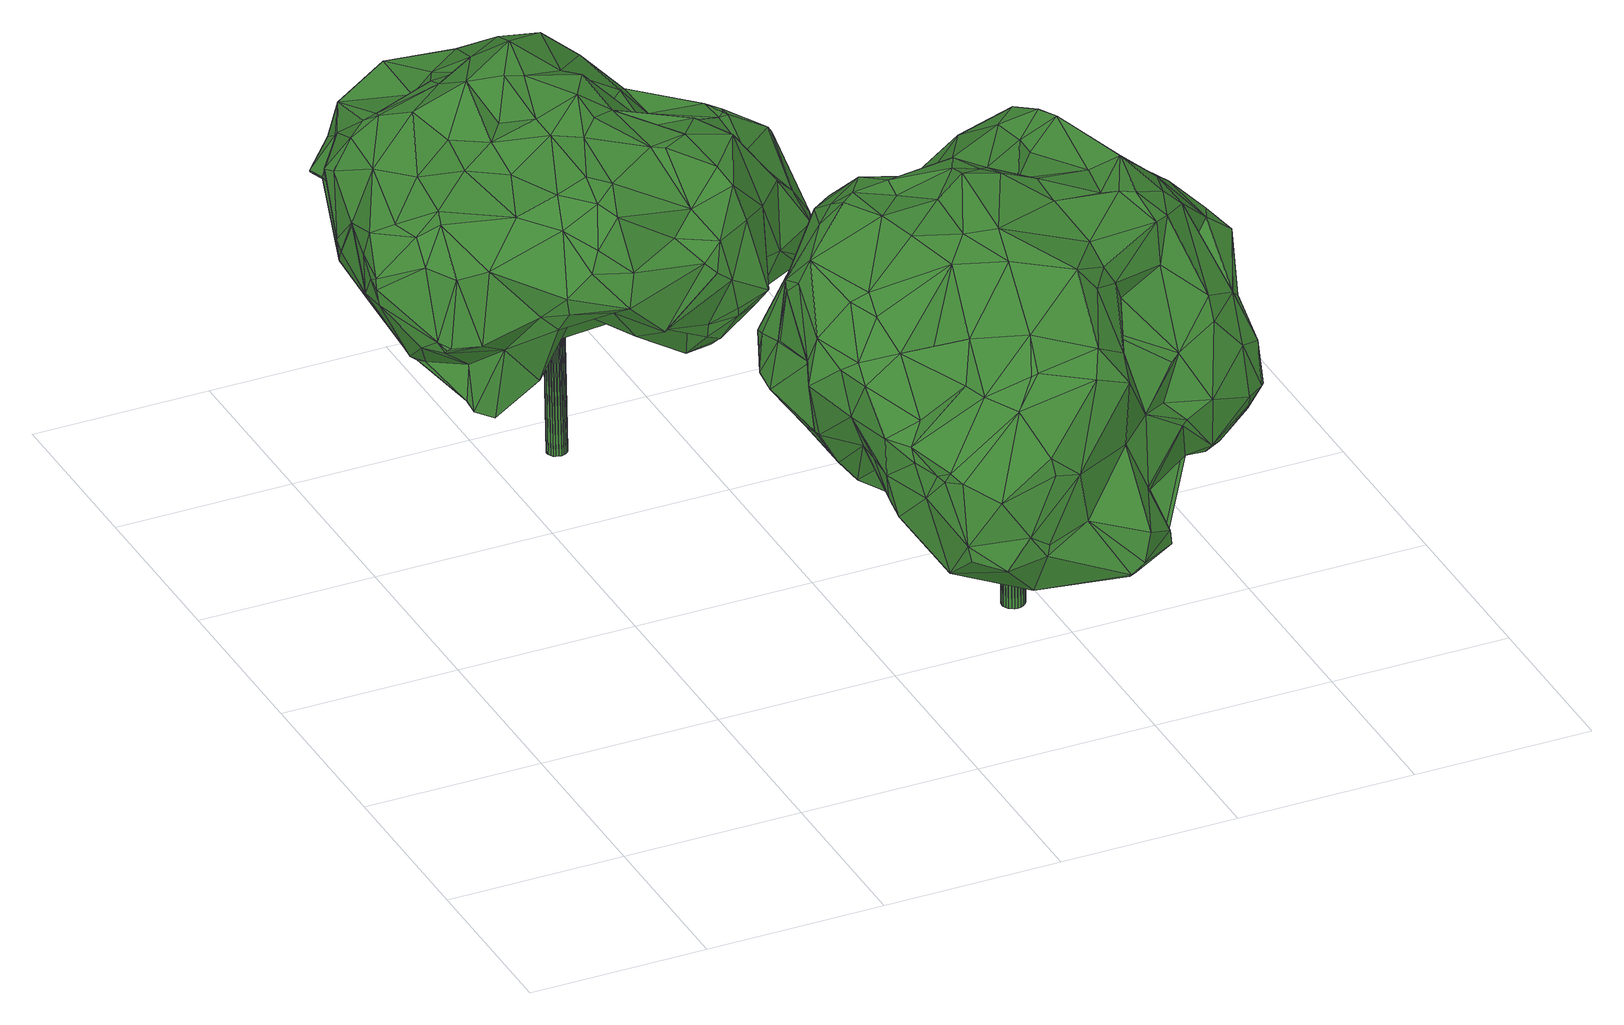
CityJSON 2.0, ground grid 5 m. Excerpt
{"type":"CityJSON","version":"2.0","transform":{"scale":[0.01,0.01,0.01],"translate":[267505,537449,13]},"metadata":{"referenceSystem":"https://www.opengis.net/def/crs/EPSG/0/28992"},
"CityObjects":{
"tree1":{"type":"SolitaryVegetationObject","attributes":{"gtid":382,"crown_width_m":11.65,"crown_median_z":19.94,"crown_r50_m":0.301,"crown_porosity":0.886,"trunk_H_m":6.54,"trunk_DBH_m":0.554,"trunk_radius_m":0.277,"trunk_base_height_m":13.4,"original_gtid":"383"},"geometry":[{"type":"Solid","lod":"3","boundaries":[[[[0,1,2]],[[3,4,5]],[[6,7,8]],[[9,10,11]],[[12,13,14]],[[15,16,17]],[[18,19,20]],[[21,22,23]],[[24,25,26]],[[27,28,29]],[[30,31,32]],[[33,34,35]],[[36,37,38]],[[39,40,41]],[[42,43,44]],[[45,46,47]],[[32,31,48]],[[49,50,51]],[[52,49,51]],[[53,54,55]],[[56,7,37]],[[57,58,27]],[[57,59,60]],[[61,62,63]],[[61,63,64]],[[65,66,67]],[[68,69,30]],[[70,1,71]],[[72,73,74]],[[22,75,44]],[[76,77,44]],[[78,79,80]],[[81,82,83]],[[5,23,3]],[[84,79,55]],[[85,30,69]],[[62,86,87]],[[88,58,57]],[[89,90,91]],[[92,93,94]],[[95,96,97]],[[20,96,95]],[[6,37,7]],[[66,98,99]],[[6,38,37]],[[100,7,56]],[[8,7,100]],[[101,102,75]],[[103,104,80]],[[78,104,105]],[[42,44,77]],[[46,106,94]],[[107,108,109]],[[6,13,110]],[[111,112,97]],[[97,112,113]],[[2,114,115]],[[116,117,118]],[[105,118,117]],[[119,120,111]],[[69,121,122]],[[102,123,76]],[[124,64,125]],[[63,125,64]],[[126,35,127]],[[128,129,130]],[[131,132,133]],[[134,135,136]],[[2,137,0]],[[138,139,140]],[[136,141,142]],[[143,144,86]],[[145,146,131]],[[17,9,15]],[[37,36,147]],[[20,19,96]],[[19,97,96]],[[28,25,75]],[[18,20,95]],[[146,148,132]],[[6,14,13]],[[123,93,149]],[[150,151,152]],[[150,152,24]],[[43,42,153]],[[37,58,56]],[[154,155,156]],[[65,157,158]],[[159,101,24]],[[160,161,126]],[[162,163,164]],[[162,164,165]],[[166,84,54]],[[24,152,159]],[[167,168,169]],[[131,64,145]],[[170,171,172]],[[65,67,157]],[[8,14,6]],[[8,100,14]],[[173,174,175]],[[49,173,175]],[[165,174,176]],[[28,26,25]],[[44,43,22]],[[42,77,177]],[[92,74,177]],[[111,97,19]],[[88,57,60]],[[178,179,180]],[[181,148,146]],[[141,182,183]],[[63,158,157]],[[184,110,185]],[[133,186,131]],[[124,71,145]],[[64,186,172]],[[187,113,188]],[[103,80,26]],[[189,190,191]],[[44,75,76]],[[172,61,64]],[[192,12,193]],[[64,131,186]],[[23,179,178]],[[23,22,179]],[[133,170,186]],[[186,170,172]],[[38,144,194]],[[195,59,21]],[[195,60,59]],[[133,129,170]],[[171,196,143]],[[61,171,86]],[[172,171,61]],[[23,195,21]],[[197,195,5]],[[12,14,100]],[[76,75,102]],[[56,197,100]],[[198,144,143]],[[39,53,199]],[[39,199,116]],[[71,125,70]],[[170,129,196]],[[126,200,35]],[[78,80,104]],[[56,58,88]],[[33,35,201]],[[121,41,40]],[[121,40,122]],[[56,88,197]],[[189,139,190]],[[200,202,203]],[[103,26,28]],[[103,28,27]],[[194,144,204]],[[89,122,40]],[[156,113,154]],[[205,104,103]],[[206,207,50]],[[133,208,129]],[[163,182,141]],[[209,137,210]],[[107,209,210]],[[188,211,81]],[[55,54,84]],[[90,160,140]],[[48,119,19]],[[111,19,119]],[[136,212,134]],[[134,212,213]],[[142,212,136]],[[32,68,30]],[[32,18,68]],[[119,214,213]],[[215,213,214]],[[122,91,216]],[[217,15,9]],[[9,218,217]],[[163,141,175]],[[219,220,221]],[[206,201,222]],[[43,179,22]],[[68,121,69]],[[59,57,29]],[[138,127,190]],[[126,127,138]],[[35,222,201]],[[94,93,159]],[[133,132,208]],[[223,45,224]],[[225,226,227]],[[219,221,228]],[[35,203,222]],[[128,116,229]],[[132,131,146]],[[1,230,71]],[[231,230,1]],[[232,233,178]],[[181,146,145]],[[181,145,71]],[[153,180,179]],[[216,85,69]],[[218,9,11]],[[124,145,64]],[[84,166,151]],[[154,113,112]],[[234,211,155]],[[119,48,214]],[[206,50,201]],[[49,201,50]],[[235,99,98]],[[32,48,19]],[[18,32,19]],[[31,215,214]],[[85,236,30]],[[48,31,214]],[[53,41,54]],[[129,208,90]],[[211,234,81]],[[151,166,47]],[[151,47,46]],[[78,105,79]],[[55,79,105]],[[237,238,120]],[[239,111,120]],[[239,240,112]],[[30,236,31]],[[156,155,211]],[[236,215,31]],[[241,16,15]],[[242,243,15]],[[102,101,123]],[[153,179,43]],[[198,118,244]],[[178,235,4]],[[196,229,245]],[[216,140,139]],[[190,139,138]],[[112,111,239]],[[135,189,191]],[[191,246,135]],[[90,208,160]],[[208,247,160]],[[26,80,79]],[[126,138,160]],[[138,140,160]],[[70,114,1]],[[1,114,2]],[[66,99,226]],[[248,249,250]],[[70,115,114]],[[226,225,67]],[[5,195,23]],[[60,195,197]],[[49,52,251]],[[177,153,42]],[[165,176,231]],[[100,252,12]],[[193,12,252]],[[253,4,3]],[[60,197,88]],[[219,82,81]],[[13,12,254]],[[98,254,12]],[[155,240,234]],[[196,129,128]],[[223,121,68]],[[235,255,99]],[[256,99,255]],[[3,257,253]],[[188,156,211]],[[219,228,82]],[[162,258,109]],[[46,45,259]],[[113,187,260]],[[261,233,262]],[[47,224,45]],[[16,241,255]],[[255,263,16]],[[24,101,25]],[[75,25,101]],[[220,219,240]],[[170,196,171]],[[21,29,22]],[[59,29,21]],[[142,141,183]],[[165,264,174]],[[175,174,264]],[[92,94,106]],[[265,37,147]],[[244,205,265]],[[265,205,103]],[[247,161,160]],[[3,23,257]],[[147,36,266]],[[194,147,266]],[[82,169,83]],[[4,253,257]],[[169,267,167]],[[268,118,104]],[[104,118,105]],[[86,171,143]],[[257,178,4]],[[178,257,23]],[[176,174,173]],[[181,269,148]],[[270,269,181]],[[240,238,220]],[[239,238,240]],[[255,233,261]],[[136,49,141]],[[129,90,130]],[[263,271,16]],[[268,104,205]],[[53,39,41]],[[41,121,224]],[[216,69,122]],[[58,37,265]],[[58,265,27]],[[209,258,0]],[[272,0,258]],[[127,35,34]],[[127,34,190]],[[184,62,110]],[[165,272,162]],[[15,217,242]],[[209,107,258]],[[4,235,98]],[[61,86,62]],[[2,115,137]],[[250,10,9]],[[18,223,68]],[[250,249,10]],[[208,132,202]],[[116,118,229]],[[120,119,237]],[[273,176,51]],[[176,173,51]],[[169,248,267]],[[87,6,110]],[[87,110,62]],[[250,9,17]],[[82,249,248]],[[86,144,38]],[[11,10,249]],[[49,175,141]],[[274,275,276]],[[185,110,13]],[[98,12,192]],[[98,192,4]],[[234,219,81]],[[26,79,24]],[[277,278,183]],[[219,234,240]],[[11,249,82]],[[228,11,82]],[[95,223,18]],[[72,168,73]],[[136,279,49]],[[280,279,136]],[[192,193,5]],[[192,5,4]],[[194,265,147]],[[27,265,103]],[[126,161,200]],[[79,150,24]],[[66,226,67]],[[0,137,209]],[[241,243,226]],[[15,243,241]],[[65,254,66]],[[183,278,281]],[[281,142,183]],[[148,269,207]],[[213,212,237]],[[281,237,212]],[[282,283,201]],[[81,83,188]],[[244,265,194]],[[177,149,284]],[[177,284,92]],[[132,148,203]],[[203,148,207]],[[203,207,222]],[[222,207,206]],[[112,240,154]],[[274,276,74]],[[188,113,156]],[[282,201,49]],[[128,285,116]],[[243,227,226]],[[108,227,243]],[[196,128,229]],[[255,261,263]],[[278,11,228]],[[278,218,11]],[[277,218,278]],[[162,182,163]],[[248,169,82]],[[199,117,116]],[[105,117,199]],[[188,286,187]],[[76,149,77]],[[278,228,221]],[[27,29,57]],[[134,287,135]],[[288,287,134]],[[215,287,213]],[[85,139,236]],[[216,139,85]],[[236,287,215]],[[135,287,189]],[[223,95,260]],[[244,194,204]],[[218,277,217]],[[139,287,236]],[[139,189,287]],[[89,91,122]],[[83,168,289]],[[169,168,83]],[[183,182,290]],[[198,229,118]],[[268,205,118]],[[244,118,205]],[[83,289,188]],[[6,87,38]],[[86,38,87]],[[157,67,225]],[[157,225,115]],[[137,115,225]],[[62,185,158]],[[184,185,62]],[[63,62,158]],[[107,210,108]],[[109,258,107]],[[97,113,95]],[[199,55,105]],[[199,53,55]],[[286,92,106]],[[286,106,187]],[[220,238,237]],[[220,237,281]],[[164,163,264]],[[164,264,165]],[[175,264,163]],[[187,106,259]],[[196,245,143]],[[198,143,245]],[[89,285,291]],[[89,291,90]],[[39,116,285]],[[39,285,89]],[[288,213,287]],[[288,134,213]],[[291,130,90]],[[128,130,285]],[[285,130,291]],[[137,227,210]],[[5,252,197]],[[207,269,50]],[[213,237,119]],[[185,65,158]],[[185,13,65]],[[210,227,108]],[[38,266,36]],[[194,266,38]],[[17,267,250]],[[248,250,267]],[[193,252,5]],[[178,233,235]],[[17,271,267]],[[208,202,247]],[[282,279,283]],[[92,72,74]],[[281,212,142]],[[93,284,149]],[[71,230,181]],[[181,230,292]],[[231,292,230]],[[17,16,271]],[[271,263,167]],[[244,204,198]],[[46,152,151]],[[274,167,263]],[[263,261,274]],[[274,74,167]],[[276,293,74]],[[74,293,177]],[[153,177,293]],[[153,293,180]],[[293,275,180]],[[276,275,293]],[[180,275,178]],[[262,275,274]],[[261,262,274]],[[262,178,275]],[[49,251,294]],[[197,252,100]],[[92,286,72]],[[93,92,284]],[[94,152,46]],[[159,152,94]],[[77,149,177]],[[243,109,108]],[[109,217,277]],[[217,109,242]],[[13,254,65]],[[167,267,271]],[[242,109,243]],[[203,202,132]],[[232,262,233]],[[255,235,233]],[[155,154,240]],[[52,51,173]],[[256,226,99]],[[272,258,162]],[[269,51,50]],[[35,200,203]],[[89,40,39]],[[280,135,246]],[[161,247,202]],[[239,120,238]],[[225,227,137]],[[98,66,254]],[[113,260,95]],[[259,260,187]],[[223,260,45]],[[256,241,226]],[[90,140,91]],[[140,216,91]],[[200,161,202]],[[256,255,241]],[[282,49,279]],[[280,136,135]],[[280,246,279]],[[182,162,290]],[[289,286,188]],[[198,245,229]],[[220,281,295]],[[289,72,286]],[[204,144,198]],[[84,150,79]],[[151,150,84]],[[49,294,173]],[[173,294,296]],[[296,294,251]],[[45,260,259]],[[231,273,292]],[[273,231,176]],[[279,34,33]],[[181,292,273]],[[270,181,273]],[[246,34,279]],[[296,251,52]],[[296,52,173]],[[191,34,246]],[[191,190,34]],[[124,125,71]],[[63,157,125]],[[115,125,157]],[[70,125,115]],[[270,51,269]],[[273,51,270]],[[167,74,73]],[[54,41,224]],[[54,224,166]],[[166,224,47]],[[223,224,121]],[[232,178,262]],[[279,33,283]],[[33,201,283]],[[22,297,75]],[[29,297,22]],[[28,297,29]],[[75,297,28]],[[277,290,162]],[[162,109,277]],[[183,290,277]],[[101,159,93]],[[101,93,123]],[[76,123,149]],[[167,73,168]],[[72,289,168]],[[46,259,106]],[[278,295,281]],[[220,295,221]],[[221,295,278]],[[231,272,165]],[[231,1,272]],[[0,272,1]],[[298,299,300]],[[298,300,301]],[[301,300,302]],[[301,302,303]],[[300,299,304]],[[300,304,302]],[[302,304,305]],[[302,305,303]],[[304,299,306]],[[304,306,305]],[[305,306,307]],[[305,307,303]],[[306,299,308]],[[306,308,307]],[[307,308,309]],[[307,309,303]],[[308,299,310]],[[308,310,309]],[[309,310,311]],[[309,311,303]],[[310,299,312]],[[310,312,311]],[[311,312,313]],[[311,313,303]],[[312,299,314]],[[312,314,313]],[[313,314,315]],[[313,315,303]],[[314,299,316]],[[314,316,315]],[[315,316,317]],[[315,317,303]],[[316,299,318]],[[316,318,317]],[[317,318,319]],[[317,319,303]],[[318,299,320]],[[318,320,319]],[[319,320,321]],[[319,321,303]],[[320,299,322]],[[320,322,321]],[[321,322,323]],[[321,323,303]],[[322,299,324]],[[322,324,323]],[[323,324,325]],[[323,325,303]],[[324,299,326]],[[324,326,325]],[[325,326,327]],[[325,327,303]],[[326,299,328]],[[326,328,327]],[[327,328,329]],[[327,329,303]],[[328,299,330]],[[328,330,329]],[[329,330,331]],[[329,331,303]],[[330,299,332]],[[330,332,331]],[[331,332,333]],[[331,333,303]],[[332,299,334]],[[332,334,333]],[[333,334,335]],[[333,335,303]],[[334,299,336]],[[334,336,335]],[[335,336,337]],[[335,337,303]],[[336,299,338]],[[336,338,337]],[[337,338,339]],[[337,339,303]],[[338,299,340]],[[338,340,339]],[[339,340,341]],[[339,341,303]],[[340,299,342]],[[340,342,341]],[[341,342,343]],[[341,343,303]],[[342,299,344]],[[342,344,343]],[[343,344,345]],[[343,345,303]],[[344,299,346]],[[344,346,345]],[[345,346,347]],[[345,347,303]],[[346,299,298]],[[346,298,347]],[[347,298,301]],[[347,301,303]]]]}]},
"tree2":{"type":"SolitaryVegetationObject","attributes":{"gtid":335,"crown_width_m":12.7,"crown_median_z":20.33,"crown_r50_m":0.303,"crown_porosity":0.888,"trunk_H_m":7.02,"trunk_DBH_m":0.64,"trunk_radius_m":0.32,"trunk_base_height_m":13.31,"original_gtid":"336"},"geometry":[{"type":"Solid","lod":"3","boundaries":[[[[348,349,350]],[[351,352,353]],[[354,355,356]],[[357,358,359]],[[359,358,360]],[[361,362,363]],[[364,365,366]],[[367,368,369]],[[370,371,372]],[[373,374,375]],[[376,377,359]],[[378,379,380]],[[381,382,383]],[[384,383,382]],[[372,385,370]],[[386,387,388]],[[389,390,391]],[[392,393,394]],[[395,396,397]],[[398,399,400]],[[381,401,402]],[[403,385,372]],[[404,405,406]],[[407,371,408]],[[409,399,398]],[[399,410,411]],[[412,413,414]],[[415,390,416]],[[417,418,403]],[[419,420,348]],[[421,348,420]],[[411,422,400]],[[423,424,425]],[[376,426,377]],[[427,377,426]],[[364,428,370]],[[429,430,397]],[[431,397,430]],[[415,432,433]],[[409,356,434]],[[409,434,435]],[[436,437,438]],[[405,439,440]],[[391,441,389]],[[442,396,443]],[[444,445,446]],[[370,408,371]],[[447,448,404]],[[404,448,405]],[[407,408,390]],[[449,416,450]],[[451,452,453]],[[454,455,373]],[[456,457,458]],[[459,444,460]],[[415,461,432]],[[405,448,439]],[[360,380,462]],[[463,464,465]],[[466,434,467]],[[468,366,469]],[[428,366,468]],[[470,348,421]],[[368,453,369]],[[359,360,462]],[[386,471,472]],[[359,462,376]],[[473,375,474]],[[475,375,473]],[[360,476,380]],[[477,478,479]],[[433,432,480]],[[481,482,483]],[[380,484,378]],[[485,484,486]],[[380,486,484]],[[465,484,463]],[[412,478,487]],[[415,391,390]],[[488,393,392]],[[489,490,491]],[[489,491,469]],[[415,433,391]],[[476,360,358]],[[492,476,358]],[[493,437,494]],[[380,476,486]],[[351,455,495]],[[359,377,496]],[[497,368,367]],[[498,454,441]],[[499,454,498]],[[500,449,501]],[[454,389,441]],[[502,389,454]],[[502,454,373]],[[503,504,505]],[[426,506,427]],[[356,507,388]],[[508,440,509]],[[508,509,510]],[[462,511,376]],[[351,495,512]],[[356,467,434]],[[456,410,399]],[[492,486,476]],[[513,514,497]],[[450,370,428]],[[446,515,516]],[[517,352,351]],[[518,354,481]],[[372,519,417]],[[356,409,354]],[[427,512,377]],[[496,377,512]],[[496,512,495]],[[520,521,363]],[[363,521,522]],[[455,351,374]],[[368,451,453]],[[523,524,400]],[[525,524,523]],[[418,526,403]],[[418,527,526]],[[470,528,349]],[[529,530,531]],[[386,353,352]],[[386,352,471]],[[532,533,534]],[[470,349,348]],[[467,387,466]],[[458,410,456]],[[398,400,524]],[[525,398,524]],[[535,422,536]],[[400,399,411]],[[421,537,458]],[[409,398,525]],[[538,396,442]],[[442,539,538]],[[399,409,435]],[[404,540,447]],[[456,541,457]],[[399,541,456]],[[435,541,399]],[[481,361,518]],[[538,539,542]],[[543,544,485]],[[467,356,388]],[[388,387,467]],[[350,349,437]],[[545,464,463]],[[392,546,488]],[[547,350,548]],[[549,427,494]],[[494,427,506]],[[550,551,538]],[[552,551,550]],[[513,365,553]],[[395,397,431]],[[528,470,466]],[[528,466,387]],[[491,554,488]],[[395,431,535]],[[371,555,372]],[[556,557,558]],[[371,407,555]],[[481,483,418]],[[354,482,481]],[[481,418,361]],[[497,514,559]],[[364,366,428]],[[483,527,418]],[[367,491,490]],[[450,416,390]],[[469,546,468]],[[560,561,559]],[[503,505,562]],[[503,562,393]],[[563,564,565]],[[385,364,370]],[[365,364,385]],[[513,553,514]],[[404,566,540]],[[370,450,408]],[[471,352,517]],[[408,450,390]],[[469,491,488]],[[440,439,451]],[[374,351,353]],[[391,433,441]],[[498,441,433]],[[448,447,452]],[[355,521,567]],[[439,448,452]],[[488,546,469]],[[568,546,392]],[[468,546,568]],[[432,461,569]],[[384,505,504]],[[459,570,571]],[[460,570,459]],[[379,378,484]],[[419,547,572]],[[374,353,573]],[[443,537,421]],[[416,449,574]],[[434,575,435]],[[500,501,576]],[[500,576,394]],[[538,551,577]],[[357,359,578]],[[531,460,516]],[[579,580,581]],[[580,582,581]],[[581,369,579]],[[554,369,581]],[[491,369,554]],[[367,369,491]],[[367,490,497]],[[513,497,490]],[[581,583,554]],[[584,393,562]],[[584,394,393]],[[585,586,587]],[[465,444,484]],[[484,444,379]],[[488,554,583]],[[487,413,412]],[[485,463,484]],[[570,530,571]],[[571,530,588]],[[589,571,588]],[[590,421,420]],[[591,443,590]],[[592,547,593]],[[539,442,443]],[[419,572,420]],[[420,572,591]],[[570,460,530]],[[419,348,350]],[[492,425,486]],[[357,578,495]],[[539,443,591]],[[594,414,413]],[[595,596,547]],[[597,589,588]],[[558,479,414]],[[420,591,590]],[[417,403,372]],[[530,460,531]],[[350,547,419]],[[530,529,588]],[[542,550,538]],[[591,572,596]],[[572,547,596]],[[552,598,551]],[[590,443,421]],[[551,599,600]],[[601,536,537]],[[601,537,443]],[[520,374,573]],[[535,602,395]],[[595,539,596]],[[591,596,539]],[[506,589,597]],[[384,381,603]],[[451,604,440]],[[480,569,424]],[[605,543,569]],[[495,578,496]],[[375,374,520]],[[410,537,536]],[[380,533,462]],[[379,533,380]],[[606,580,579]],[[499,498,607]],[[499,607,454]],[[545,608,505]],[[480,498,433]],[[414,594,558]],[[455,374,373]],[[539,595,542]],[[517,549,471]],[[426,532,609]],[[610,480,424]],[[432,569,480]],[[611,612,582]],[[410,536,422]],[[523,400,422]],[[564,586,585]],[[547,548,593]],[[613,583,612]],[[452,451,439]],[[406,566,404]],[[452,606,453]],[[512,517,351]],[[533,511,462]],[[410,422,411]],[[435,575,541]],[[613,614,615]],[[606,585,580]],[[565,585,606]],[[376,511,426]],[[494,437,436]],[[533,426,511]],[[540,616,563]],[[601,396,395]],[[494,506,597]],[[363,474,520]],[[521,573,567]],[[487,477,413]],[[452,617,606]],[[447,540,617]],[[452,447,617]],[[563,617,540]],[[487,478,477]],[[516,529,531]],[[592,552,550]],[[597,588,618]],[[597,618,593]],[[379,534,533]],[[407,619,555]],[[598,552,620]],[[521,520,573]],[[504,613,384]],[[621,515,622]],[[488,623,393]],[[624,485,544]],[[625,569,626]],[[384,545,505]],[[523,510,525]],[[488,583,623]],[[383,557,556]],[[613,383,384]],[[615,383,613]],[[418,362,361]],[[498,627,607]],[[612,583,582]],[[582,583,581]],[[545,485,624]],[[429,600,477]],[[551,600,429]],[[357,607,627]],[[577,429,397]],[[577,397,538]],[[443,396,601]],[[458,537,410]],[[449,576,501]],[[594,401,558]],[[532,426,533]],[[477,479,628]],[[617,565,606]],[[568,428,468]],[[489,366,513]],[[556,401,383]],[[444,459,534]],[[444,534,379]],[[477,628,629]],[[558,401,556]],[[512,549,517]],[[594,402,401]],[[387,386,472]],[[465,445,444]],[[630,631,560]],[[559,630,560]],[[504,503,613]],[[616,540,566]],[[616,566,535]],[[584,461,500]],[[365,513,366]],[[598,599,551]],[[437,528,472]],[[392,394,576]],[[495,607,357]],[[525,482,632]],[[522,521,355]],[[522,355,633]],[[545,463,485]],[[520,474,375]],[[584,500,394]],[[621,622,402]],[[466,575,434]],[[634,557,611]],[[582,634,611]],[[414,478,412]],[[479,478,414]],[[460,446,516]],[[444,446,460]],[[543,424,569]],[[472,471,635]],[[584,562,626]],[[486,543,485]],[[563,565,617]],[[510,482,525]],[[427,549,512]],[[496,578,359]],[[455,454,607]],[[455,607,495]],[[368,561,451]],[[622,465,464]],[[582,587,634]],[[586,634,587]],[[598,620,516]],[[629,563,616]],[[387,472,528]],[[598,636,599]],[[529,618,588]],[[489,513,490]],[[595,550,542]],[[628,479,557]],[[479,558,557]],[[538,397,396]],[[514,553,637]],[[383,611,557]],[[385,526,365]],[[403,526,385]],[[422,406,508]],[[422,508,523]],[[418,417,362]],[[528,437,349]],[[438,549,494]],[[438,494,436]],[[603,381,638]],[[402,638,381]],[[629,616,535]],[[562,625,626]],[[622,638,402]],[[461,584,626]],[[613,623,583]],[[464,638,622]],[[384,603,638]],[[384,382,381]],[[383,615,611]],[[597,593,494]],[[393,623,503]],[[469,366,489]],[[500,461,574]],[[390,619,407]],[[389,502,619]],[[389,619,390]],[[392,576,568]],[[553,365,526]],[[361,639,518]],[[514,637,559]],[[545,638,464]],[[384,638,545]],[[503,623,613]],[[415,416,574]],[[415,574,461]],[[449,500,574]],[[569,461,626]],[[523,508,510]],[[592,593,618]],[[579,453,606]],[[368,497,561]],[[527,483,630]],[[527,630,559]],[[405,508,406]],[[405,440,508]],[[633,355,354]],[[559,561,497]],[[510,483,482]],[[510,630,483]],[[629,535,640]],[[580,585,587]],[[601,395,602]],[[354,409,632]],[[525,632,409]],[[615,612,611]],[[555,519,372]],[[592,620,552]],[[592,529,620]],[[619,641,555]],[[622,445,465]],[[630,510,631]],[[362,417,519]],[[604,631,509]],[[604,509,440]],[[457,642,458]],[[421,458,642]],[[629,564,563]],[[628,564,629]],[[545,624,608]],[[625,505,608]],[[369,453,579]],[[631,510,509]],[[553,526,637]],[[527,637,526]],[[557,564,628]],[[557,634,564]],[[594,600,599]],[[573,507,567]],[[363,522,639]],[[363,639,361]],[[422,566,406]],[[535,566,422]],[[633,639,522]],[[610,498,480]],[[438,635,549]],[[437,635,438]],[[549,635,471]],[[373,475,502]],[[375,475,373]],[[550,595,592]],[[571,609,459]],[[381,383,401]],[[594,636,402]],[[594,599,636]],[[492,358,423]],[[493,494,548]],[[593,548,494]],[[547,592,595]],[[477,600,413]],[[413,600,594]],[[580,587,582]],[[354,632,482]],[[577,551,429]],[[477,643,429]],[[431,643,629]],[[477,629,643]],[[559,637,527]],[[643,431,430]],[[643,430,429]],[[466,470,644]],[[589,609,571]],[[615,614,612]],[[613,612,614]],[[459,609,534]],[[589,506,609]],[[534,609,532]],[[426,609,506]],[[625,608,624]],[[535,536,602]],[[601,602,536]],[[472,635,437]],[[562,505,625]],[[544,625,624]],[[625,605,569]],[[610,423,627]],[[544,543,605]],[[625,544,605]],[[358,357,423]],[[627,423,357]],[[592,618,529]],[[350,437,493]],[[634,586,564]],[[457,470,642]],[[639,354,518]],[[639,633,354]],[[421,642,470]],[[565,564,585]],[[636,516,515]],[[598,516,636]],[[449,450,576]],[[428,568,576]],[[428,576,450]],[[621,636,515]],[[402,636,621]],[[431,640,535]],[[629,640,431]],[[356,567,507]],[[388,507,386]],[[353,386,507]],[[353,507,573]],[[466,644,575]],[[470,575,644]],[[470,457,575]],[[541,575,457]],[[560,631,604]],[[561,604,451]],[[560,604,561]],[[424,543,425]],[[486,425,543]],[[492,423,425]],[[498,610,627]],[[356,355,567]],[[516,620,529]],[[619,502,475]],[[515,445,622]],[[446,445,515]],[[519,473,362]],[[610,424,423]],[[362,474,363]],[[473,474,362]],[[350,493,548]],[[475,473,641]],[[475,641,619]],[[519,641,473]],[[555,641,519]],[[645,646,647]],[[645,647,648]],[[648,647,649]],[[648,649,650]],[[647,646,651]],[[647,651,649]],[[649,651,652]],[[649,652,650]],[[651,646,653]],[[651,653,652]],[[652,653,654]],[[652,654,650]],[[653,646,655]],[[653,655,654]],[[654,655,656]],[[654,656,650]],[[655,646,657]],[[655,657,656]],[[656,657,658]],[[656,658,650]],[[657,646,659]],[[657,659,658]],[[658,659,660]],[[658,660,650]],[[659,646,661]],[[659,661,660]],[[660,661,662]],[[660,662,650]],[[661,646,663]],[[661,663,662]],[[662,663,664]],[[662,664,650]],[[663,646,665]],[[663,665,664]],[[664,665,666]],[[664,666,650]],[[665,646,667]],[[665,667,666]],[[666,667,668]],[[666,668,650]],[[667,646,669]],[[667,669,668]],[[668,669,670]],[[668,670,650]],[[669,646,671]],[[669,671,670]],[[670,671,672]],[[670,672,650]],[[671,646,673]],[[671,673,672]],[[672,673,674]],[[672,674,650]],[[673,646,675]],[[673,675,674]],[[674,675,676]],[[674,676,650]],[[675,646,677]],[[675,677,676]],[[676,677,678]],[[676,678,650]],[[677,646,679]],[[677,679,678]],[[678,679,680]],[[678,680,650]],[[679,646,681]],[[679,681,680]],[[680,681,682]],[[680,682,650]],[[681,646,683]],[[681,683,682]],[[682,683,684]],[[682,684,650]],[[683,646,685]],[[683,685,684]],[[684,685,686]],[[684,686,650]],[[685,646,687]],[[685,687,686]],[[686,687,688]],[[686,688,650]],[[687,646,689]],[[687,689,688]],[[688,689,690]],[[688,690,650]],[[689,646,691]],[[689,691,690]],[[690,691,692]],[[690,692,650]],[[691,646,693]],[[691,693,692]],[[692,693,694]],[[692,694,650]],[[693,646,645]],[[693,645,694]],[[694,645,648]],[[694,648,650]]]]}]}
},
"vertices":[
[633,2201,462],[714,2357,566],[756,2333,545],[1187,1727,465],[1175,1768,468],[1216,1738,480],[1210,2019,826],[1262,1954,787],[1285,2005,698],[591,1907,425],[574,1852,394],[557,1898,434],[1270,1973,571],[1188,2058,670],[1281,2015,684],[658,1913,462],[740,1851,484],[658,1853,373],[217,1471,882],[169,1483,701],[195,1458,689],[1241,1600,591],[1082,1474,627],[1170,1654,510],[902,1344,892],[1000,1392,903],[975,1423,996],[1180,1594,861],[1095,1501,857],[1164,1540,683],[169,1614,944],[74,1653,822],[169,1559,882],[229,2230,889],[224,2207,912],[250,2260,968],[1152,1865,932],[1265,1833,866],[1130,1928,918],[580,1680,1106],[462,1666,1026],[512,1495,1048],[935,1411,553],[1040,1432,618],[1031,1404,635],[472,1348,827],[621,1291,791],[538,1340,888],[74,1648,791],[241,2253,721],[348,2337,812],[442,2300,782],[418,2252,805],[601,1510,1071],[595,1428,1036],[656,1469,1059],[1277,1833,847],[1273,1588,714],[1239,1629,795],[1264,1604,604],[1301,1626,676],[898,2185,899],[962,2140,846],[935,2268,727],[852,2305,902],[1043,2108,534],[1024,1993,461],[983,2089,519],[228,1592,978],[243,1638,989],[810,2347,611],[761,2373,653],[669,1457,652],[785,1580,649],[819,1500,572],[1036,1338,713],[959,1358,643],[923,1385,570],[838,1536,1081],[848,1403,969],[954,1474,1029],[496,1564,505],[517,1790,446],[538,1572,529],[628,1378,1015],[145,1689,947],[956,2041,946],[1103,1986,867],[1308,1670,688],[458,1778,1061],[467,1948,1147],[380,1871,1037],[684,1387,637],[742,1321,680],[729,1308,684],[261,1412,704],[186,1463,682],[185,1471,671],[1106,1945,520],[994,1965,490],[1306,1865,655],[928,1328,777],[955,1349,672],[1047,1579,1042],[912,1578,1080],[801,1548,1087],[605,1353,748],[625,2194,536],[764,2042,629],[582,2031,602],[1085,2057,736],[150,1539,658],[308,1594,536],[361,1489,624],[811,2344,602],[830,2318,581],[693,1761,1154],[711,1697,1116],[780,1735,1099],[81,1645,745],[181,1675,548],[412,1529,987],[362,1732,1027],[880,1369,632],[851,2293,737],[895,2292,725],[270,2071,1034],[236,2075,1019],[617,1917,1143],[632,2040,1175],[568,1933,1148],[715,2329,957],[599,2290,1020],[687,2228,1069],[131,1984,704],[130,2009,726],[163,2064,624],[771,2258,549],[266,2045,1043],[182,1904,983],[327,1971,1079],[261,2130,557],[197,1917,567],[913,1970,993],[978,1939,922],[769,2364,862],[641,2348,892],[1154,1834,931],[477,2298,897],[880,1377,590],[794,1388,903],[645,1318,878],[852,1331,845],[943,1484,492],[292,1527,435],[310,1550,423],[341,1504,417],[918,2243,643],[962,2225,669],[884,1322,812],[437,2049,1091],[439,2101,1071],[477,2191,541],[323,2122,488],[408,2223,548],[442,2307,516],[563,1358,945],[753,1708,535],[653,1670,604],[604,1752,510],[763,2134,1113],[867,2118,1027],[847,2221,1014],[417,2256,566],[420,2285,544],[397,2251,552],[508,2309,583],[858,1456,502],[1103,1672,511],[1004,1526,569],[952,1504,485],[616,2322,820],[326,2097,500],[330,2056,543],[964,2097,771],[991,2118,685],[765,2272,1007],[470,1396,708],[459,1488,508],[132,2031,920],[187,2047,996],[127,2077,901],[1226,1857,558],[1255,1868,571],[1122,1822,938],[1270,1628,595],[736,1952,1108],[1311,1730,656],[898,1814,997],[657,1644,1100],[397,2123,1029],[247,2314,835],[490,2206,1025],[398,2301,1030],[960,1789,941],[978,1663,1063],[305,2364,846],[401,2337,826],[554,2107,1109],[634,2198,464],[794,2198,585],[368,1554,420],[178,1922,581],[99,1767,708],[78,1695,795],[83,1746,839],[254,1789,1005],[578,1961,496],[564,1939,469],[388,1645,465],[237,1705,542],[443,1760,552],[296,2362,857],[305,1463,888],[501,1437,975],[858,2169,590],[911,2055,533],[824,2169,586],[479,1787,477],[744,1838,1157],[674,2347,633],[579,2338,584],[1058,1709,656],[1023,1777,611],[374,1582,428],[995,1827,585],[85,1713,924],[178,1708,559],[196,1664,539],[212,1647,541],[291,1568,445],[776,1902,542],[644,1929,517],[771,1978,582],[961,1713,1030],[848,1896,1007],[133,2086,892],[511,2094,1081],[545,1790,432],[561,1833,404],[603,1849,379],[359,2153,785],[1291,1846,624],[1176,1731,464],[1108,2025,550],[863,1820,566],[942,1972,541],[1146,1702,471],[602,2208,484],[482,1356,772],[426,1412,749],[813,1684,585],[930,1641,665],[793,1718,548],[401,2245,545],[1129,1679,914],[1141,1837,939],[682,1776,479],[805,1701,1050],[439,2319,801],[539,2264,799],[714,1797,467],[602,2212,484],[503,2253,754],[862,1539,557],[933,1526,501],[863,1499,518],[554,2001,584],[381,1895,584],[188,2222,780],[186,2112,783],[229,1866,552],[181,2278,766],[180,2279,770],[831,1389,635],[575,1756,1114],[549,1462,707],[118,1892,845],[121,1893,843],[552,1570,561],[431,2151,575],[513,1851,1064],[623,2280,664],[862,1480,505],[296,2118,659],[362,1703,646],[461,2159,615],[1043,1461,719],[703,1845,41],[675,1845,40],[702,1852,41],[687,1842,694],[686,1849,694],[660,1841,694],[699,1859,41],[684,1855,694],[695,1865,40],[679,1861,694],[689,1869,40],[673,1866,694],[682,1872,40],[667,1868,694],[675,1873,40],[660,1869,694],[668,1872,40],[652,1868,694],[661,1869,40],[646,1865,693],[655,1864,40],[640,1861,693],[651,1859,39],[636,1855,693],[648,1852,39],[633,1849,693],[647,1845,39],[632,1841,693],[648,1838,39],[633,1834,693],[651,1831,39],[636,1827,693],[655,1825,39],[640,1822,693],[661,1821,39],[646,1817,693],[668,1818,40],[653,1815,693],[675,1817,40],[660,1814,693],[682,1818,40],[667,1815,694],[689,1821,40],[674,1818,694],[695,1826,40],[679,1822,694],[699,1831,40],[684,1828,694],[702,1838,40],[686,1834,694],
[1941,410,827],[1860,408,922],[1809,309,757],[1450,361,1213],[1553,422,1159],[1553,505,1188],[1704,1026,1236],[1691,808,1199],[1779,804,1221],[1130,235,982],[1008,181,815],[1186,148,973],[1027,146,798],[1541,1030,1251],[1368,936,1249],[1435,872,1237],[1069,1145,982],[1180,1207,937],[1076,1145,773],[1252,1318,568],[1409,1239,718],[1275,1290,544],[1043,1077,1101],[1047,985,1166],[1151,1040,1189],[1237,595,1245],[1324,565,1255],[1315,767,1309],[1237,64,867],[1399,134,1021],[1040,118,576],[1117,69,553],[1030,123,622],[1290,547,600],[1202,692,704],[1277,745,643],[1078,689,534],[1096,1105,1110],[1757,537,1176],[1800,566,1168],[1743,630,1219],[991,639,1109],[913,824,1121],[947,655,1082],[846,986,711],[929,890,584],[826,882,723],[1948,799,688],[1917,573,620],[1835,576,630],[1926,1083,977],[2034,885,935],[1957,1113,875],[1332,753,596],[1334,527,573],[1303,1137,1050],[1802,1144,495],[1811,1199,568],[1853,1182,600],[1052,920,1205],[988,927,1152],[1878,931,1097],[2053,854,720],[2006,1001,796],[1553,742,349],[1527,681,444],[1480,736,403],[857,663,992],[885,835,1053],[1332,1007,1164],[1480,1141,1172],[1937,359,702],[1992,406,694],[2004,453,802],[1937,994,721],[959,314,833],[914,374,836],[962,298,794],[1319,62,798],[1494,137,985],[996,1092,953],[1635,669,675],[1753,615,726],[1856,779,732],[871,552,955],[904,517,988],[1869,772,1152],[1926,825,1094],[1721,370,858],[1741,369,881],[1546,441,968],[1665,1251,595],[1679,1276,673],[983,574,1073],[1952,537,600],[2010,531,616],[1220,132,435],[1211,272,458],[1279,206,490],[1650,1179,524],[1669,1237,580],[876,889,1001],[887,917,1018],[1566,1230,641],[1567,1179,497],[1365,1170,534],[1173,527,1208],[1304,462,1218],[2074,763,925],[2056,723,973],[2058,690,792],[1451,34,477],[1465,72,447],[815,625,881],[1106,82,754],[1085,323,434],[1128,339,457],[1170,278,422],[1880,646,1139],[1834,662,1180],[896,1106,759],[962,1208,678],[1952,495,938],[1586,420,1103],[1748,495,1073],[1328,853,1274],[1390,819,1275],[1246,768,1249],[1001,200,780],[1591,754,575],[1546,788,414],[1458,793,457],[904,473,941],[1617,1107,1241],[1684,1117,1119],[1600,1208,1093],[1041,253,466],[948,362,599],[977,262,703],[1577,734,403],[943,1067,612],[1165,1260,663],[1211,1294,610],[1062,1196,552],[993,226,786],[1670,311,781],[1587,239,809],[1270,261,1119],[1260,189,1046],[1331,1294,776],[998,465,1021],[1080,449,1004],[875,751,866],[874,923,834],[1130,675,1221],[999,829,518],[1031,720,520],[984,690,518],[1493,160,787],[1703,646,1223],[1807,1204,750],[1742,1190,738],[1758,1198,919],[1248,60,813],[1432,197,1072],[1211,1272,741],[1343,1293,832],[1320,285,544],[1461,219,459],[1504,354,1145],[1660,1045,1257],[1195,955,1217],[1419,756,1290],[1520,751,1249],[1501,826,1212],[1904,1149,863],[1938,1126,895],[1848,1157,1019],[1304,1142,1049],[1464,1210,1055],[1859,441,982],[1615,170,472],[1593,96,498],[1586,151,442],[1234,67,605],[1179,62,643],[1228,64,574],[1912,983,716],[2028,818,669],[2045,687,764],[1803,477,576],[1924,452,561],[1774,1119,494],[2005,769,1024],[1802,417,561],[927,393,713],[947,421,622],[1075,444,542],[891,1088,709],[1809,314,615],[1724,281,732],[1524,239,1010],[1773,398,561],[1576,478,582],[1670,358,588],[1242,1242,901],[1128,1101,459],[1090,947,1210],[1358,791,568],[1373,836,593],[1421,771,483],[1430,1295,869],[1502,1250,843],[1484,1264,822],[938,705,574],[1618,1045,561],[1464,1017,688],[1582,1071,536],[1835,1156,581],[1667,681,1206],[876,1036,792],[893,536,817],[1464,31,484],[1483,22,511],[1941,372,670],[1527,665,1229],[841,688,913],[1982,718,1031],[870,926,832],[1612,524,667],[1241,192,1039],[1327,1174,481],[1325,1145,491],[1153,1090,451],[1296,1112,541],[1151,1060,485],[874,715,678],[1383,1139,571],[1351,1099,606],[1329,1118,551],[1586,91,543],[1501,24,596],[2006,426,687],[1956,413,633],[1745,340,587],[1709,276,722],[1446,602,520],[1814,362,569],[1853,360,592],[1547,139,654],[1521,379,563],[1512,475,560],[1490,625,543],[1986,723,725],[1995,803,676],[1131,467,560],[1597,1201,706],[937,490,706],[1545,1153,495],[1152,376,1074],[1010,512,676],[1350,82,638],[1009,365,872],[1228,993,655],[1166,1058,527],[1044,823,555],[1039,882,625],[1104,851,660],[1716,1049,632],[1600,1096,517],[1610,264,562],[1107,804,1215],[1608,267,559],[1325,304,572],[1198,344,496],[997,890,596],[982,428,606],[944,571,698],[880,700,674],[1110,309,980],[1436,882,676],[1658,931,700],[1581,1206,1036],[1644,1153,902],[1752,1039,1120],[1590,944,1202],[1300,1056,637],[1615,451,1034],[1479,425,557],[1340,1219,937],[1133,466,557],[1574,972,1227],[1756,945,844],[1189,893,1206],[1988,639,861],[1716,763,782],[1905,658,982],[1457,695,31],[1425,695,31],[1456,703,31],[1454,704,733],[1453,712,732],[1422,705,732],[1453,711,31],[1450,720,732],[1448,717,31],[1445,727,732],[1441,722,31],[1439,732,732],[1434,726,31],[1431,735,732],[1425,727,30],[1423,737,732],[1417,726,30],[1414,736,732],[1409,723,30],[1407,733,732],[1403,718,31],[1400,728,732],[1398,711,31],[1395,721,732],[1394,704,31],[1391,713,732],[1393,695,31],[1390,705,732],[1394,687,31],[1391,697,732],[1397,679,31],[1394,689,733],[1402,673,31],[1399,682,733],[1409,668,31],[1406,677,733],[1416,664,31],[1413,674,733],[1424,663,31],[1422,673,733],[1433,664,31],[1430,674,733],[1441,667,31],[1438,677,733],[1447,672,31],[1444,682,733],[1453,679,31],[1450,688,733],[1456,686,31],[1453,696,733]
]}
